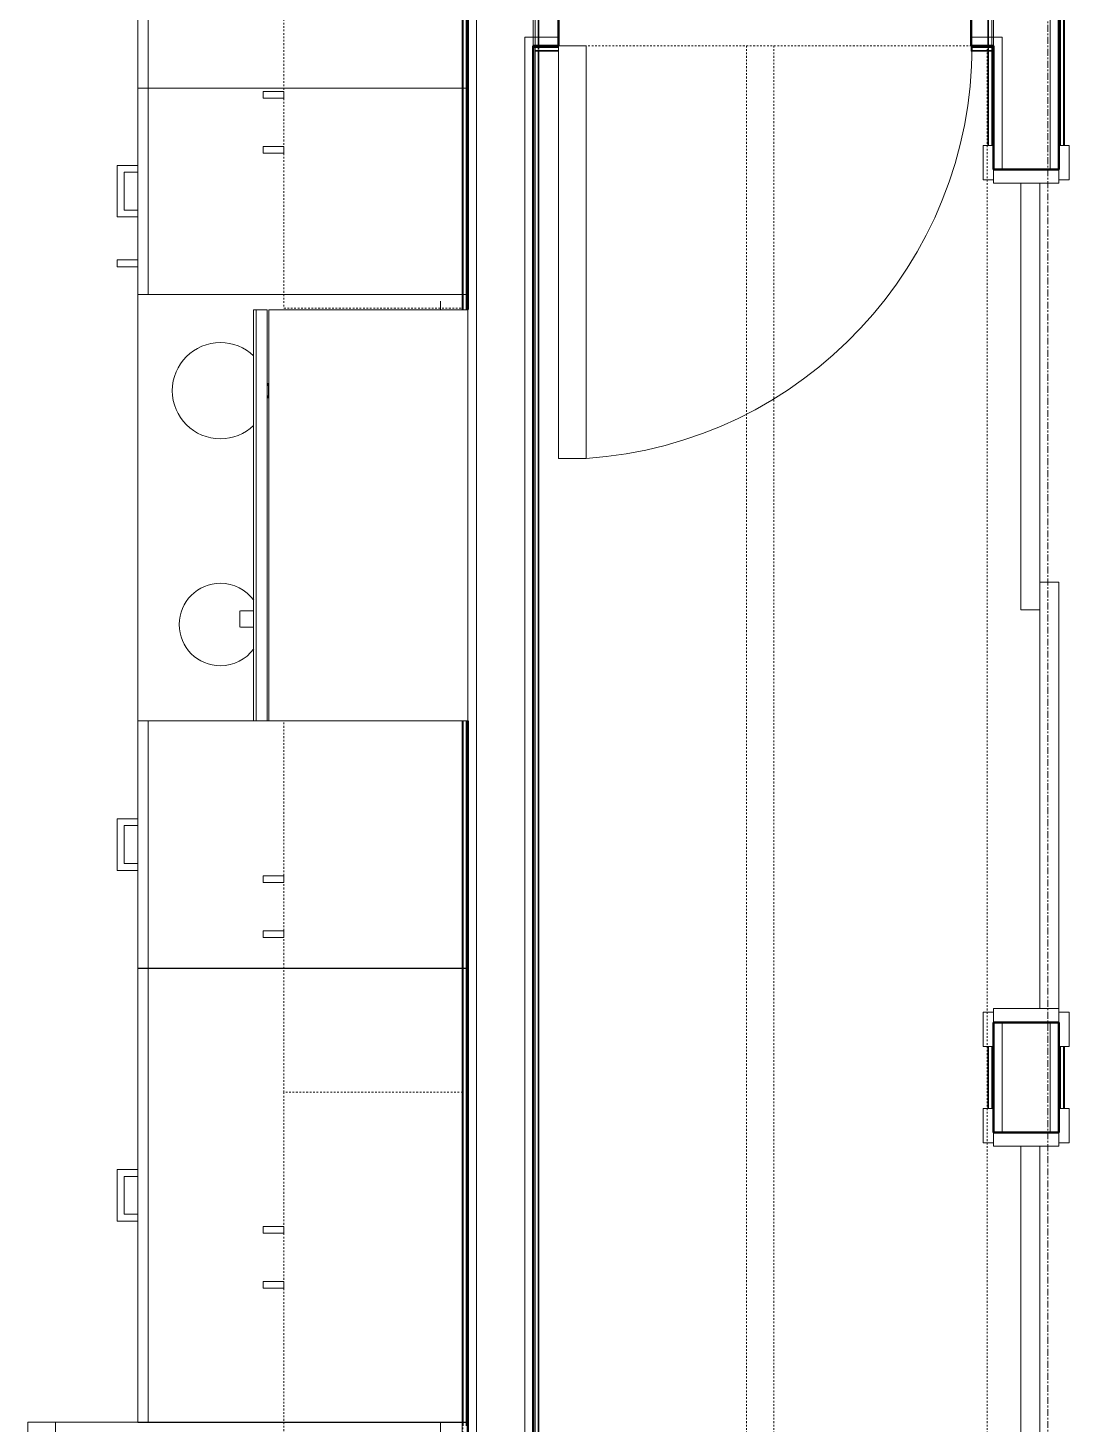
# Model space of a CAD drawing. Header units: inches. Extents: x -4218 to -1830, y 9767 to 12426.
# Drawn here: x -3555.5 to -3479.8, y 11977.6 to 12079.1 of the extents above; entities that cross this region are included whole.
import ezdxf

# ---------------------------------------------------------------- set-up
doc = ezdxf.new("R2010")
doc.units = ezdxf.units.IN
doc.header["$MEASUREMENT"] = 0
doc.linetypes.add('Dash', pattern=[0.25, 0.125, -0.125])
doc.linetypes.add('Grid Line 1_2_', pattern=[0.875, 0.5, -0.125, 0.125, -0.125])
for name, color, linetype, lineweight in [('0-1', 7, 'Continuous', 5), ('0-2', 253, 'Continuous', 9), ('A-DOOR-1', 7, 'Continuous', 9), ('A-DOOR-2', 50, 'Continuous', 20), ('A-DOOR-FRAM-1', 50, 'Continuous', 20), ('A-WALL-1', 250, 'Continuous', 50), ('A-WALL-2', 10, 'Continuous', 13), ('A-WALL-3', 254, 'Continuous', 9), ('A-WALL-4', 253, 'Continuous', 9), ('A-WALL-5', 252, 'Continuous', 9), ('A-WALL-6', 7, 'Continuous', 9), ('A-WALL-8', 113, 'Continuous', 9), ('Q-CASE-1', 252, 'Continuous', 9), ('Q-CASE-2', 7, 'Continuous', 9), ('Q-CASE-3', 253, 'Continuous', 9), ('Q-CASE-4', 7, 'Dash', 9), ('Q-CASE-5', 254, 'Continuous', 9), ('Q-CASE-HDLN-1', 7, 'Dash', 9), ('Q-SPCQ-1', 7, 'Continuous', 9), ('S-GRID-1', 1, 'Grid Line 1_2_', 9)]:
    doc.layers.add(name, color=color, linetype=linetype, lineweight=lineweight)

# ---------------------------------------------------------------- blocks, each defined once
blk = doc.blocks.new('Basic Wall _ INT - W4BØF - _5_8 GYP - 2X4 WOOD_BATT_ - 5_8 GYP_ - ___-2689829-BACKGROUND - 3RD FLOOR')
at = {"layer": 'A-WALL-4'}
for p, q in [((-3518.75, 12077.79), (-3518.75, 12082.54)), ((-3518.4, 12082.54), (-3518.4, 12077.79)), ((-3518.4, 12077.63), (-3518.4, 12077.59)), ((-3518.4, 12077.57), (-3518.4, 12077.5)), ((-3518.4, 12077.47), (-3518.4, 12077.38))]:
    blk.add_line(p, q, dxfattribs=at)
at = {"layer": 'A-WALL-5'}
for p, q in [((-3518.62, 12077.83), (-3518.62, 12082.5)), ((-3518.34, 12082.54), (-3518.34, 12077.79)), ((-3518.75, 11916.78), (-3518.75, 12077.79)), ((-3518.34, 12077.63), (-3518.34, 12077.59)), ((-3518.34, 12077.57), (-3518.34, 12077.5)), ((-3518.34, 12077.47), (-3518.34, 12077.38)), ((-3518.4, 12077.38), (-3518.4, 11916.93))]:
    blk.add_line(p, q, dxfattribs=at)
at = {"layer": 'A-WALL-6'}
for p, q in [((-3518.62, 11916.84), (-3518.62, 12077.79)), ((-3518.34, 12077.38), (-3518.34, 11916.96))]:
    blk.add_line(p, q, dxfattribs=at)
blk = doc.blocks.new('Basic Wall _ INT - W4BØF - _5_8 GYP - 2X4 WOOD_BATT_ - 5_8 GYP_ - ___-2689830-BACKGROUND - 3RD FLOOR')
at = {"layer": 'A-WALL-3'}
for p, q in [((-3523.85, 12109.71), (-3523.85, 12058.6)), ((-3523.5, 12058.6), (-3523.5, 12109.71)), ((-3523.85, 12028.71), (-3523.85, 11977.71)), ((-3523.5, 11977.71), (-3523.5, 12028.71))]:
    blk.add_line(p, q, dxfattribs=at)
at = {"layer": 'A-WALL-4'}
for p, q in [((-3523.62, 12109.71), (-3523.62, 12058.6)), ((-3523.62, 12028.71), (-3523.62, 11977.71)), ((-3523.85, 11977.71), (-3523.85, 11977.46)), ((-3523.5, 11977.46), (-3523.5, 11977.71))]:
    blk.add_line(p, q, dxfattribs=at)
at = {"layer": 'A-WALL-5'}
for p, q in [((-3523.91, 12110.34), (-3523.91, 12058.6)), ((-3523.91, 12028.71), (-3523.91, 11977.71)), ((-3523.62, 11977.71), (-3523.62, 11977.46))]:
    blk.add_line(p, q, dxfattribs=at)
at = {"layer": 'A-WALL-6'}
blk.add_line((-3523.91, 11977.71), (-3523.91, 11942.13), dxfattribs=at)
blk = doc.blocks.new('Basic Wall _ INT - W4BØF - _5_8 GYP - 2X4 WOOD_BATT_ - 5_8 GYP_ - ___-2689837-BACKGROUND - 3RD FLOOR')
at = {"layer": 'A-WALL-5'}
for p, q in [((-3480.54, 12070.54), (-3480.54, 12109.71)), ((-3480.19, 12109.71), (-3480.19, 12070.54)), ((-3480.54, 12000.54), (-3480.54, 12005.04)), ((-3480.19, 12005.04), (-3480.19, 12000.54))]:
    blk.add_line(p, q, dxfattribs=at)
at = {"layer": 'A-WALL-6'}
for p, q in [((-3480.41, 12070.54), (-3480.41, 12109.71)), ((-3480.12, 12109.71), (-3480.12, 12070.54)), ((-3480.41, 12000.54), (-3480.41, 12005.04)), ((-3480.12, 12005.04), (-3480.12, 12000.54))]:
    blk.add_line(p, q, dxfattribs=at)
blk = doc.blocks.new('Basic Wall _ INT - W4BØF - _5_8 GYP - 2X4 WOOD_BATT_ - 5_8 GYP_ - ___-2689838-BACKGROUND - 3RD FLOOR')
at = {"layer": 'A-WALL-4'}
for p, q in [((-3485.64, 12082.54), (-3485.64, 12077.79)), ((-3485.29, 12077.79), (-3485.29, 12082.54)), ((-3485.64, 12077.64), (-3485.64, 12077.6)), ((-3485.64, 12077.59), (-3485.64, 12077.52)), ((-3485.64, 12077.5), (-3485.64, 12077.4))]:
    blk.add_line(p, q, dxfattribs=at)
at = {"layer": 'A-WALL-5'}
for p, q in [((-3485.7, 12082.54), (-3485.7, 12077.79)), ((-3485.41, 12082.54), (-3485.41, 12077.79)), ((-3485.7, 12077.59), (-3485.7, 12077.52)), ((-3485.7, 12077.5), (-3485.7, 12077.41)), ((-3485.29, 12070.54), (-3485.29, 12077.79)), ((-3485.64, 12077.38), (-3485.64, 12070.54)), ((-3485.64, 12005.04), (-3485.64, 12000.54)), ((-3485.29, 12000.54), (-3485.29, 12005.04))]:
    blk.add_line(p, q, dxfattribs=at)
at = {"layer": 'A-WALL-6'}
for p, q in [((-3485.41, 12077.79), (-3485.41, 12070.54)), ((-3485.7, 12077.38), (-3485.7, 12070.54)), ((-3485.7, 12005.04), (-3485.7, 12000.54)), ((-3485.41, 12005.04), (-3485.41, 12000.54))]:
    blk.add_line(p, q, dxfattribs=at)
blk = doc.blocks.new('Basic Wall _ INT - W4BØF - _5_8 GYP - 2X4 WOOD_BATT_ - 5_8 GYP_ - ___-2689839-BACKGROUND - 3RD FLOOR')
at = {"layer": 'A-WALL-3'}
for p, q in [((-3518.75, 12077.79), (-3518.75, 12077.77)), ((-3518.75, 12077.65), (-3518.75, 12077.59)), ((-3518.75, 12077.58), (-3518.75, 12077.44)), ((-3518.75, 12077.44), (-3518.75, 12077.38)), ((-3485.29, 12077.77), (-3485.29, 12077.79)), ((-3485.29, 12077.59), (-3485.29, 12077.65)), ((-3485.29, 12077.44), (-3485.29, 12077.58)), ((-3485.29, 12077.38), (-3485.29, 12077.44))]:
    blk.add_line(p, q, dxfattribs=at)
at = {"layer": 'A-WALL-4'}
for p, q in [((-3518.75, 12077.66), (-3518.75, 12077.73)), ((-3518.75, 12077.38), (-3518.75, 12077.66)), ((-3518.55, 12077.44), (-3518.59, 12077.44)), ((-3518.45, 12077.44), (-3518.53, 12077.44)), ((-3518.34, 12077.44), (-3518.43, 12077.44)), ((-3485.58, 12077.44), (-3485.68, 12077.44)), ((-3485.49, 12077.44), (-3485.56, 12077.44)), ((-3485.43, 12077.44), (-3485.48, 12077.44)), ((-3485.29, 12077.73), (-3485.29, 12077.66)), ((-3485.29, 12077.66), (-3485.29, 12077.38))]:
    blk.add_line(p, q, dxfattribs=at)
at = {"layer": 'A-WALL-5'}
for p, q in [((-3518.75, 12077.75), (-3518.75, 12077.79)), ((-3518.75, 12077.79), (-3516.91, 12077.79)), ((-3518.75, 12077.73), (-3518.75, 12077.75)), ((-3516.91, 12077.44), (-3518.34, 12077.44)), ((-3516.91, 12077.77), (-3516.91, 12077.79)), ((-3516.91, 12077.59), (-3516.91, 12077.65)), ((-3516.91, 12077.44), (-3516.91, 12077.58)), ((-3516.91, 12077.38), (-3516.91, 12077.44)), ((-3486.91, 12077.79), (-3486.91, 12077.77)), ((-3486.91, 12077.79), (-3485.29, 12077.79)), ((-3486.91, 12077.65), (-3486.91, 12077.59)), ((-3486.91, 12077.58), (-3486.91, 12077.44)), ((-3486.91, 12077.44), (-3486.91, 12077.38)), ((-3485.7, 12077.44), (-3486.91, 12077.44)), ((-3485.29, 12077.79), (-3485.29, 12077.75)), ((-3485.29, 12077.75), (-3485.29, 12077.73)), ((-3518.55, 12077.38), (-3518.59, 12077.38)), ((-3518.45, 12077.38), (-3518.53, 12077.38)), ((-3518.34, 12077.38), (-3518.43, 12077.38)), ((-3485.58, 12077.38), (-3485.68, 12077.38)), ((-3485.49, 12077.38), (-3485.56, 12077.38)), ((-3485.43, 12077.38), (-3485.48, 12077.38))]:
    blk.add_line(p, q, dxfattribs=at)
at = {"layer": 'A-WALL-6'}
for p, q in [((-3518.75, 12077.66), (-3516.91, 12077.66)), ((-3516.91, 12077.79), (-3516.91, 12077.75)), ((-3516.91, 12077.75), (-3516.91, 12077.66)), ((-3516.91, 12077.66), (-3516.91, 12077.38)), ((-3486.91, 12077.75), (-3486.91, 12077.79)), ((-3486.91, 12077.66), (-3486.91, 12077.75)), ((-3486.91, 12077.66), (-3485.29, 12077.66)), ((-3486.91, 12077.38), (-3486.91, 12077.66)), ((-3516.91, 12077.38), (-3518.34, 12077.38)), ((-3485.7, 12077.38), (-3486.91, 12077.38))]:
    blk.add_line(p, q, dxfattribs=at)
blk = doc.blocks.new('SWING - SINGLE - FLUSH - 30_ x 70_ - MAGIC PAK DOOR - ACOUSTICAL SEAL - IN CLOSET-3199421-BACKGROUND - 3RD FLOOR')
at = {"layer": 'A-DOOR-1'}
blk.add_arc((15, 2.375), 30.067, 93.81407, 180, dxfattribs=at)
at = {"layer": 'A-DOOR-2'}
for p, q in [((13, 2.375), (13, 32.375)), ((15, 32.375), (13, 32.375)), ((15, 2.375), (15, 32.375)), ((15, 2.375), (13, 2.375))]:
    blk.add_line(p, q, dxfattribs=at)
blk = doc.blocks.new('OD_CW_Closet - OD_CW_Closet-2062652-BACKGROUND - 3RD FLOOR')
at = {"layer": 'Q-CASE-HDLN-1'}
for p, q in [((0.74, -24), (0.74, 9)), ((0.74, 9), (160.64, 9)), ((160.64, 9), (160.64, -24)), ((0.74, -6.5), (160.64, -6.5)), ((0.74, -8.5), (160.64, -8.5)), ((160.64, -24), (0.74, -24))]:
    blk.add_line(p, q, dxfattribs=at)
blk = doc.blocks.new('SLIDING - FLUSH - 5-0 x 6-8-3203586-BACKGROUND - 3RD FLOOR')
at = {"layer": 'A-DOOR-1'}
for p, q in [((-32.75, 3.25), (-30.25, 3.25)), ((-32.75, 2.5), (-32.75, 3.25)), ((-30.25, 3.25), (-30.25, 2.5)), ((30.25, 3.25), (32.75, 3.25)), ((30.25, 2.5), (30.25, 3.25)), ((32.75, 3.25), (32.75, 2.5)), ((-30.25, 2.5), (-32.75, 2.5)), ((32.75, 2.5), (30.25, 2.5)), ((-32.75, -2.25), (-30.25, -2.25)), ((-32.75, -3), (-32.75, -2.25)), ((-30.25, -3), (-32.75, -3)), ((-30.25, -2.25), (-30.25, -3)), ((30.25, -2.25), (32.75, -2.25)), ((30.25, -3), (30.25, -2.25)), ((32.75, -3), (30.25, -3)), ((32.75, -2.25), (32.75, -3))]:
    blk.add_line(p, q, dxfattribs=at)
at = {"layer": 'A-DOOR-2'}
for p, q in [((-1, -0.88), (-1, 0.5)), ((-1, 0.5), (30, 0.5)), ((30, 0.5), (30, -0.88)), ((-30, -2.25), (-30, -0.88)), ((-30, -0.88), (1, -0.88)), ((30, -0.88), (-1, -0.88)), ((1, -0.88), (1, -2.25)), ((1, -2.25), (-30, -2.25))]:
    blk.add_line(p, q, dxfattribs=at)
at = {"layer": 'A-DOOR-FRAM-1'}
for p, q in [((-31, -2.25), (-31, 2.5)), ((-31, 2.5), (-30, 2.5)), ((-30, 2.5), (-30, -2.25)), ((30, 2.5), (31, 2.5)), ((30, -2.25), (30, 2.5)), ((31, 2.5), (31, -2.25)), ((-30, -2.25), (-31, -2.25)), ((31, -2.25), (30, -2.25))]:
    blk.add_line(p, q, dxfattribs=at)
blk = doc.blocks.new('Refrigerator_-_Side-by-Side_6047 - 36_ X 30_-345559-BACKGROUND - 3RD FLOOR')
at = {"layer": 'Q-SPCQ-1'}
for p, q in [((17.87, 14.42), (-17.88, 14.42)), ((-17.88, 14.42), (-17.88, -15.58)), ((17.87, -15.58), (17.87, 14.42)), ((-17.88, -13.58), (-3.13, -13.58)), ((-17.88, -13.58), (-17.88, -15.58)), ((-3.13, -15.58), (-3.13, -13.58)), ((-2.63, -13.58), (17.87, -13.58)), ((-2.63, -13.58), (-2.63, -15.58)), ((17.87, -15.58), (17.87, -13.58)), ((-17.88, -15.58), (17.87, -15.58)), ((-3.13, -15.58), (-17.88, -15.58)), ((17.87, -15.58), (-2.63, -15.58))]:
    blk.add_line(p, q, dxfattribs=at)
blk = doc.blocks.new('Range - 24_ x 30_-V6-BACKGROUND - 3RD FLOOR')
at = {"layer": 'Q-SPCQ-1'}
blk.add_line((0, 22), (0.62, 22), dxfattribs=at)
for centre, radius, start, end in [((6.5, 6), 3.5, 81.0228, 98.9772), ((6.5, 6), 3.5, 136.4398, 180), ((6.5, 6), 3.5, 360, 43.6065), ((23.5, 6), 3, 126.1227, 180), ((23.5, 6), 3, 360, 53.8773), ((6.5, 6), 3.5, 180, 0), ((23.5, 6), 3, 180, 360)]:
    blk.add_arc(centre, radius, start, end, dxfattribs=at)
blk = doc.blocks.new('300 Series Wall Hung Cabinet_302 - 24_ X 36_-2573584-BACKGROUND - 3RD FLOOR')
at = {"layer": 'Q-CASE-2'}
for p, q in [((-2.25, -13.19), (-1.76, -13.19)), ((-2.25, -13.19), (-2.25, -14.69)), ((-1.76, -14.69), (-1.76, -13.19)), ((1.75, -13.19), (2.24, -13.19)), ((1.75, -13.19), (1.75, -14.69)), ((2.24, -14.69), (2.24, -13.19)), ((-2.25, -14.69), (-1.76, -14.69)), ((1.75, -14.69), (2.24, -14.69))]:
    blk.add_line(p, q, dxfattribs=at)
at = {"layer": 'Q-CASE-4'}
for p, q in [((12, -0.19), (-12, -0.19)), ((-12, -0.19), (-12, -13.19)), ((12, -13.19), (12, -0.19)), ((-12, -13.19), (12, -13.19))]:
    blk.add_line(p, q, dxfattribs=at)
blk = doc.blocks.new('300 Series Wall Hung Cabinet_302 - 27_ X 36_-2605031-BACKGROUND - 3RD FLOOR')
at = {"layer": 'Q-CASE-2'}
for p, q in [((-1.76, 14.69), (-2.25, 14.69)), ((-2.25, 14.69), (-2.25, 13.19)), ((-1.76, 13.19), (-1.76, 14.69)), ((2.24, 14.69), (1.75, 14.69)), ((1.75, 14.69), (1.75, 13.19)), ((2.24, 13.19), (2.24, 14.69)), ((-1.76, 13.19), (-2.25, 13.19)), ((2.24, 13.19), (1.75, 13.19))]:
    blk.add_line(p, q, dxfattribs=at)
at = {"layer": 'Q-CASE-4'}
for p, q in [((-13.5, 0.19), (-13.5, 13.19)), ((-13.5, 13.19), (13.5, 13.19)), ((13.5, 13.19), (13.5, 0.19)), ((13.5, 0.19), (-13.5, 0.19))]:
    blk.add_line(p, q, dxfattribs=at)
blk = doc.blocks.new('Single Door 1 Drawer 211 - 211 Base Cabinet Single Door1 Drawer 15_-2709718-BACKGROUND - 3RD FLOOR')
at = {"layer": 'Q-CASE-1'}
for p, q in [((-11.26, -23.25), (-11.26, -0.37)), ((3.74, -0.37), (3.74, -23.25)), ((-11.26, -23.25), (-11.26, -24)), ((3.74, -23.25), (-11.26, -23.25)), ((3.74, -24), (3.74, -23.25)), ((-11.26, -24), (3.74, -24)), ((-5.64, -24), (-5.14, -24)), ((-1.89, -24), (-2.39, -24)), ((1.24, -24), (1.73, -24))]:
    blk.add_line(p, q, dxfattribs=at)
at = {"layer": 'Q-CASE-2'}
for p, q in [((-5.64, -24), (-5.64, -25.5)), ((-5.14, -25), (-5.14, -24)), ((-2.39, -24), (-2.39, -25)), ((-1.89, -25.5), (-1.89, -24)), ((1.24, -24), (1.24, -25.5)), ((1.73, -25.5), (1.73, -24)), ((-2.39, -25), (-5.14, -25)), ((-5.64, -25.5), (-1.89, -25.5)), ((1.24, -25.5), (1.73, -25.5))]:
    blk.add_line(p, q, dxfattribs=at)
at = {"layer": 'Q-CASE-3'}
for p, q in [((-11.26, -0.37), (-11.26, 0)), ((3.74, 0), (3.74, -0.37)), ((1.24, -24), (1.73, -24))]:
    blk.add_line(p, q, dxfattribs=at)
at = {"layer": 'Q-CASE-5'}
blk.add_line((-11.26, 0), (3.74, 0), dxfattribs=at)
blk = doc.blocks.new('Base Cabinet 3 Drawer 230 - Base Cabinet 3 Drawer 230 33_-2609767-BACKGROUND - 3RD FLOOR')
at = {"layer": 'Q-CASE-1'}
for p, q in [((-15.76, 24), (17.24, 24)), ((-0.64, 24), (-1.14, 24)), ((2.11, 24), (2.61, 24)), ((17.24, 24), (17.24, 23.25)), ((17.24, 23.25), (-15.76, 23.25)), ((17.24, 0.37), (17.24, 23.25)), ((-15.76, 2), (-15.76, 0.37))]:
    blk.add_line(p, q, dxfattribs=at)
at = {"layer": 'Q-CASE-2'}
for p, q in [((2.61, 25.5), (-1.14, 25.5)), ((-1.14, 25.5), (-1.14, 24)), ((2.61, 24), (2.61, 25.5)), ((-0.64, 24), (-0.64, 25)), ((-0.64, 25), (2.11, 25)), ((2.11, 25), (2.11, 24))]:
    blk.add_line(p, q, dxfattribs=at)
at = {"layer": 'Q-CASE-3'}
for p, q in [((-15.76, 23.25), (-15.76, 24)), ((-0.64, 24), (-1.14, 24)), ((2.11, 24), (2.61, 24)), ((-15.76, 23.25), (-15.76, 2)), ((-15.76, 0.37), (-15.76, 0)), ((17.24, 0), (17.24, 0.37))]:
    blk.add_line(p, q, dxfattribs=at)
at = {"layer": 'Q-CASE-5'}
for p, q in [((-0.64, 24), (-1.14, 24)), ((2.11, 24), (2.61, 24)), ((-15.76, 0), (17.24, 0))]:
    blk.add_line(p, q, dxfattribs=at)
blk = doc.blocks.new('300 Series Wall Hung Cabinet_302 - 18_ x 36_-2362919-BACKGROUND - 3RD FLOOR')
at = {"layer": 'Q-CASE-2'}
for p, q in [((-2.25, -13.19), (-1.76, -13.19)), ((-2.25, -13.19), (-2.25, -14.69)), ((-1.76, -14.69), (-1.76, -13.19)), ((1.75, -13.19), (2.24, -13.19)), ((1.75, -13.19), (1.75, -14.69)), ((2.24, -14.69), (2.24, -13.19)), ((-2.25, -14.69), (-1.76, -14.69)), ((1.75, -14.69), (2.24, -14.69))]:
    blk.add_line(p, q, dxfattribs=at)
at = {"layer": 'Q-CASE-4'}
for p, q in [((18, -0.19), (-18, -0.19)), ((-18, -0.19), (-18, -13.19)), ((18, -13.19), (18, -0.19)), ((-18, -13.19), (18, -13.19))]:
    blk.add_line(p, q, dxfattribs=at)
blk = doc.blocks.new('Base Cabinet 4 Drawer 254 - Base Cabinet 4 Drawer 254 18_-2556185-BACKGROUND - 3RD FLOOR')
at = {"layer": 'Q-CASE-1'}
for p, q in [((9.74, -0.37), (9.74, -23.25)), ((-8.26, -14.61), (-8.26, -14.49)), ((-8.26, -23.25), (-8.26, -15.6)), ((-8.26, -23.25), (-8.26, -24)), ((9.74, -23.25), (-8.26, -23.25)), ((9.74, -24), (9.74, -23.25)), ((-8.26, -24), (9.74, -24)), ((-1.14, -24), (-0.64, -24)), ((2.61, -24), (2.11, -24))]:
    blk.add_line(p, q, dxfattribs=at)
at = {"layer": 'Q-CASE-2'}
for p, q in [((-1.14, -24), (-1.14, -25.5)), ((-0.64, -25), (-0.64, -24)), ((2.11, -24), (2.11, -25)), ((2.61, -25.5), (2.61, -24)), ((2.11, -25), (-0.64, -25)), ((-1.14, -25.5), (2.61, -25.5))]:
    blk.add_line(p, q, dxfattribs=at)
at = {"layer": 'Q-CASE-3'}
for p, q in [((9.74, 0), (9.74, -0.37)), ((-1.14, -24), (-0.64, -24)), ((2.61, -24), (2.11, -24))]:
    blk.add_line(p, q, dxfattribs=at)
at = {"layer": 'Q-CASE-5'}
for p, q in [((-8.26, 0), (9.74, 0)), ((-1.14, -24), (-0.64, -24)), ((-1.14, -24), (-0.64, -24)), ((2.61, -24), (2.11, -24)), ((2.61, -24), (2.11, -24))]:
    blk.add_line(p, q, dxfattribs=at)
blk = doc.blocks.new('30quot_MicrowaveVent_11166 - 70cm miele oven-2322118-BACKGROUND - 3RD FLOOR')
at = {"layer": 'Q-CASE-2'}
for p, q in [((-14.2, -14.49), (-14.2, 0)), ((15.68, 0), (-14.2, 0)), ((15.68, 0), (15.68, -14.49)), ((15.68, -14.49), (-14.2, -14.49)), ((-14.2, -14.61), (15.68, -14.61)), ((-14.2, -15.39), (-14.2, -14.61)), ((15.68, -14.61), (15.68, -15.39)), ((-14.2, -15.6), (-14.2, -15.39)), ((-14.2, -15.39), (15.68, -15.39)), ((-14.2, -15.6), (15.68, -15.6)), ((7.69, -16.55), (7.69, -15.63)), ((8.88, -15.63), (8.88, -16.55)), ((15.68, -15.39), (15.68, -15.6)), ((7.69, -16.6), (8.88, -16.6))]:
    blk.add_line(p, q, dxfattribs=at)
blk = doc.blocks.new('Base Cabinet 3 Drawer 230 - Base Cabinet 3 Drawer 230 33_-V81-BACKGROUND - 3RD FLOOR')
at = {"layer": 'Q-CASE-1'}
for p, q in [((-15.76, -23.25), (-15.76, -0.37)), ((17.24, -0.37), (17.24, -23.25)), ((-15.76, -23.25), (-15.76, -24)), ((17.24, -23.25), (-15.76, -23.25)), ((17.24, -24), (17.24, -23.25)), ((-15.76, -24), (17.24, -24)), ((-1.14, -24), (-0.64, -24)), ((2.61, -24), (2.11, -24))]:
    blk.add_line(p, q, dxfattribs=at)
at = {"layer": 'Q-CASE-2'}
for p, q in [((-1.14, -24), (-1.14, -25.5)), ((-0.64, -25), (-0.64, -24)), ((2.11, -24), (2.11, -25)), ((2.61, -25.5), (2.61, -24)), ((2.11, -25), (-0.64, -25)), ((-1.14, -25.5), (2.61, -25.5))]:
    blk.add_line(p, q, dxfattribs=at)
at = {"layer": 'Q-CASE-3'}
for p, q in [((-15.76, -0.36), (-15.76, 0)), ((17.24, 0), (17.24, -0.37)), ((-1.14, -24), (-0.64, -24)), ((2.61, -24), (2.11, -24))]:
    blk.add_line(p, q, dxfattribs=at)
at = {"layer": 'Q-CASE-5'}
for p, q in [((-15.76, 0), (17.24, 0)), ((-1.14, -24), (-0.64, -24)), ((2.61, -24), (2.11, -24))]:
    blk.add_line(p, q, dxfattribs=at)
blk = doc.blocks.new('300 Series Wall Hung Cabinet_302 - 27_ X 36_-2604985-BACKGROUND - 3RD FLOOR')
at = {"layer": 'Q-CASE-2'}
for p, q in [((-2.25, -13.19), (-1.76, -13.19)), ((-2.25, -13.19), (-2.25, -14.69)), ((-1.76, -14.69), (-1.76, -13.19)), ((1.75, -13.19), (2.24, -13.19)), ((1.75, -13.19), (1.75, -14.69)), ((2.24, -14.69), (2.24, -13.19)), ((-2.25, -14.69), (-1.76, -14.69)), ((1.75, -14.69), (2.24, -14.69))]:
    blk.add_line(p, q, dxfattribs=at)
at = {"layer": 'Q-CASE-4'}
for p, q in [((13.5, -0.19), (-13.5, -0.19)), ((-13.5, -0.19), (-13.5, -13.19)), ((13.5, -13.19), (13.5, -0.19)), ((-13.5, -13.19), (13.5, -13.19))]:
    blk.add_line(p, q, dxfattribs=at)
blk = doc.blocks.new('CTR - 1st Phase - Unit Layouts_rvt-1-BACKGROUND - 3RD FLOOR')
at = {"layer": 'A-WALL-1'}
for p, q in [((-3523.5, 12110.34), (-3523.5, 12058.6)), ((-3480.54, 12068.79), (-3480.54, 12110.34)), ((-3516.91, 12077.79), (-3516.91, 12082.54)), ((-3486.91, 12082.54), (-3486.91, 12077.79)), ((-3518.75, 11916.78), (-3518.75, 12077.79)), ((-3518.75, 12077.79), (-3516.91, 12077.79)), ((-3486.91, 12077.79), (-3485.29, 12077.79)), ((-3485.29, 12077.79), (-3485.29, 12068.79)), ((-3485.29, 12068.79), (-3480.54, 12068.79)), ((-3523.5, 12028.71), (-3523.5, 11941.71)), ((-3485.29, 12006.79), (-3485.29, 11998.79)), ((-3480.54, 12006.79), (-3485.29, 12006.79)), ((-3480.54, 11998.79), (-3480.54, 12006.79)), ((-3485.29, 11998.79), (-3480.54, 11998.79))]:
    blk.add_line(p, q, dxfattribs=at)
at = {"layer": 'A-WALL-2'}
for p, q in [((-3522.87, 11941.09), (-3522.87, 12109.71)), ((-3481.16, 12068.79), (-3481.16, 12109.71)), ((-3519.37, 11916.53), (-3519.37, 12078.41)), ((-3518.75, 12078.41), (-3519.37, 12078.41)), ((-3518.75, 12078.41), (-3516.91, 12078.41)), ((-3486.91, 12078.41), (-3485.29, 12078.41)), ((-3484.66, 12078.41), (-3485.29, 12078.41)), ((-3484.66, 12068.79), (-3484.66, 12078.41)), ((-3484.66, 11998.79), (-3484.66, 12006.79)), ((-3481.16, 11998.79), (-3481.16, 12006.79))]:
    blk.add_line(p, q, dxfattribs=at)
at = {"layer": 'A-WALL-3'}
for p, q in [((-3523.5, 12109.71), (-3523.5, 12058.6)), ((-3518.75, 12077.38), (-3518.75, 12077.64)), ((-3518.59, 12077.79), (-3518.55, 12077.79)), ((-3518.53, 12077.79), (-3518.45, 12077.79)), ((-3518.43, 12077.79), (-3518.34, 12077.79)), ((-3485.67, 12077.79), (-3485.58, 12077.79)), ((-3485.56, 12077.79), (-3485.49, 12077.79)), ((-3485.48, 12077.79), (-3485.43, 12077.79)), ((-3485.29, 12077.64), (-3485.29, 12077.38)), ((-3523.5, 12028.71), (-3523.5, 11977.71)), ((-3523.5, 11977.71), (-3523.5, 11977.46))]:
    blk.add_line(p, q, dxfattribs=at)
at = {"layer": 'A-WALL-4'}
for p, q in [((-3480.54, 12070.54), (-3480.54, 12109.71)), ((-3518.34, 12077.79), (-3516.91, 12077.79)), ((-3486.91, 12077.79), (-3485.7, 12077.79)), ((-3518.75, 11916.78), (-3518.75, 12077.38)), ((-3485.29, 12077.38), (-3485.29, 12070.54)), ((-3480.54, 12068.79), (-3485.29, 12068.79)), ((-3485.29, 12006.79), (-3480.54, 12006.79)), ((-3485.29, 12005.04), (-3485.29, 12000.54)), ((-3480.54, 12000.54), (-3480.54, 12005.04)), ((-3480.54, 11998.79), (-3485.29, 11998.79))]:
    blk.add_line(p, q, dxfattribs=at)
at = {"layer": 'A-WALL-5'}
for p, q in [((-3516.91, 12082.54), (-3516.91, 12077.79)), ((-3486.91, 12077.79), (-3486.91, 12082.54))]:
    blk.add_line(p, q, dxfattribs=at)
at = {"layer": 'A-WALL-8'}
for p, q in [((-3547.5, 12109.71), (-3547.5, 11977.71)), ((-3547.5, 11977.71), (-3547.5, 12109.71)), ((-3523.5, 12058.6), (-3523.5, 12109.71)), ((-3523.5, 12109.71), (-3523.5, 12058.6)), ((-3523.5, 11977.71), (-3523.5, 12028.71)), ((-3523.5, 12028.71), (-3523.5, 11977.71)), ((-3525.5, 11977.71), (-3547.5, 11977.71)), ((-3525.5, 11977.71), (-3523.87, 11977.71)), ((-3523.87, 11977.71), (-3525.5, 11977.71)), ((-3523.87, 11977.71), (-3523.5, 11977.71)), ((-3523.5, 11977.71), (-3523.87, 11977.71))]:
    blk.add_line(p, q, dxfattribs=at)
at = {"layer": '0-2'}
for name in ['Basic Wall _ INT - W4BØF - _5_8 GYP - 2X4 WOOD_BATT_ - 5_8 GYP_ - ___-2689830-BACKGROUND - 3RD FLOOR', 'Basic Wall _ INT - W4BØF - _5_8 GYP - 2X4 WOOD_BATT_ - 5_8 GYP_ - ___-2689829-BACKGROUND - 3RD FLOOR', 'Basic Wall _ INT - W4BØF - _5_8 GYP - 2X4 WOOD_BATT_ - 5_8 GYP_ - ___-2689838-BACKGROUND - 3RD FLOOR', 'Basic Wall _ INT - W4BØF - _5_8 GYP - 2X4 WOOD_BATT_ - 5_8 GYP_ - ___-2689837-BACKGROUND - 3RD FLOOR', 'Basic Wall _ INT - W4BØF - _5_8 GYP - 2X4 WOOD_BATT_ - 5_8 GYP_ - ___-2689839-BACKGROUND - 3RD FLOOR']:
    blk.add_blockref(name, (0, 0), dxfattribs=at)
for name, p, rotation in [('Base Cabinet 3 Drawer 230 - Base Cabinet 3 Drawer 230 33_-V81-BACKGROUND - 3RD FLOOR', (-3523.5, 12091.95), 269.9999999999947), ('300 Series Wall Hung Cabinet_302 - 27_ X 36_-2604985-BACKGROUND - 3RD FLOOR', (-3523.69, 12072.21), 269.9999999999955), ('OD_CW_Closet - OD_CW_Closet-2062652-BACKGROUND - 3RD FLOOR', (-3494.75, 12078.53), 269.9999999999914), ('SWING - SINGLE - FLUSH - 30_ x 70_ - MAGIC PAK DOOR - ACOUSTICAL SEAL - IN CLOSET-3199421-BACKGROUND - 3RD FLOOR', (-3501.91, 12080.16), 180), ('Single Door 1 Drawer 211 - 211 Base Cabinet Single Door1 Drawer 15_-2709718-BACKGROUND - 3RD FLOOR', (-3523.5, 12063.45), 269.9999999999949), ('SLIDING - FLUSH - 5-0 x 6-8-3203586-BACKGROUND - 3RD FLOOR', (-3482.79, 12037.79), 89.99999999999237), ('Range - 24_ x 30_-V6-BACKGROUND - 3RD FLOOR', (-3547.5, 12059.21), 270.0000000000097), ('30quot_MicrowaveVent_11166 - 70cm miele oven-2322118-BACKGROUND - 3RD FLOOR', (-3523.5, 12044.39), 269.9999999999949), ('Base Cabinet 4 Drawer 254 - Base Cabinet 4 Drawer 254 18_-2556185-BACKGROUND - 3RD FLOOR', (-3523.5, 12020.45), 269.9999999999949), ('300 Series Wall Hung Cabinet_302 - 27_ X 36_-2605031-BACKGROUND - 3RD FLOOR', (-3523.69, 12015.21), 89.99999999999541), ('Base Cabinet 3 Drawer 230 - Base Cabinet 3 Drawer 230 33_-2609767-BACKGROUND - 3RD FLOOR', (-3523.5, 11993.48), 90.00000000000078), ('300 Series Wall Hung Cabinet_302 - 24_ X 36_-2573584-BACKGROUND - 3RD FLOOR', (-3523.69, 11989.71), 269.9999999999955), ('SLIDING - FLUSH - 5-0 x 6-8-3203586-BACKGROUND - 3RD FLOOR', (-3482.79, 11967.79), 89.99999999999237), ('Refrigerator_-_Side-by-Side_6047 - 36_ X 30_-345559-BACKGROUND - 3RD FLOOR', (-3539.92, 11959.84), 269.9999999999943), ('300 Series Wall Hung Cabinet_302 - 18_ x 36_-2362919-BACKGROUND - 3RD FLOOR', (-3523.69, 11959.71), 269.9999999999955)]:
    blk.add_blockref(name, p, dxfattribs=dict(at, rotation=rotation))

msp = doc.modelspace()

# ---------------------------------------------------------------- linework, layer by layer
at = {"layer": 'S-GRID-1'}
msp.add_line((-3481.32, 9836.18), (-3481.32, 12376.81), dxfattribs=at)

# ---------------------------------------------------------------- block references
at = {"layer": '0-1'}
msp.add_blockref('CTR - 1st Phase - Unit Layouts_rvt-1-BACKGROUND - 3RD FLOOR', (0, 0), dxfattribs=at)

doc.saveas('drawing.dxf')
